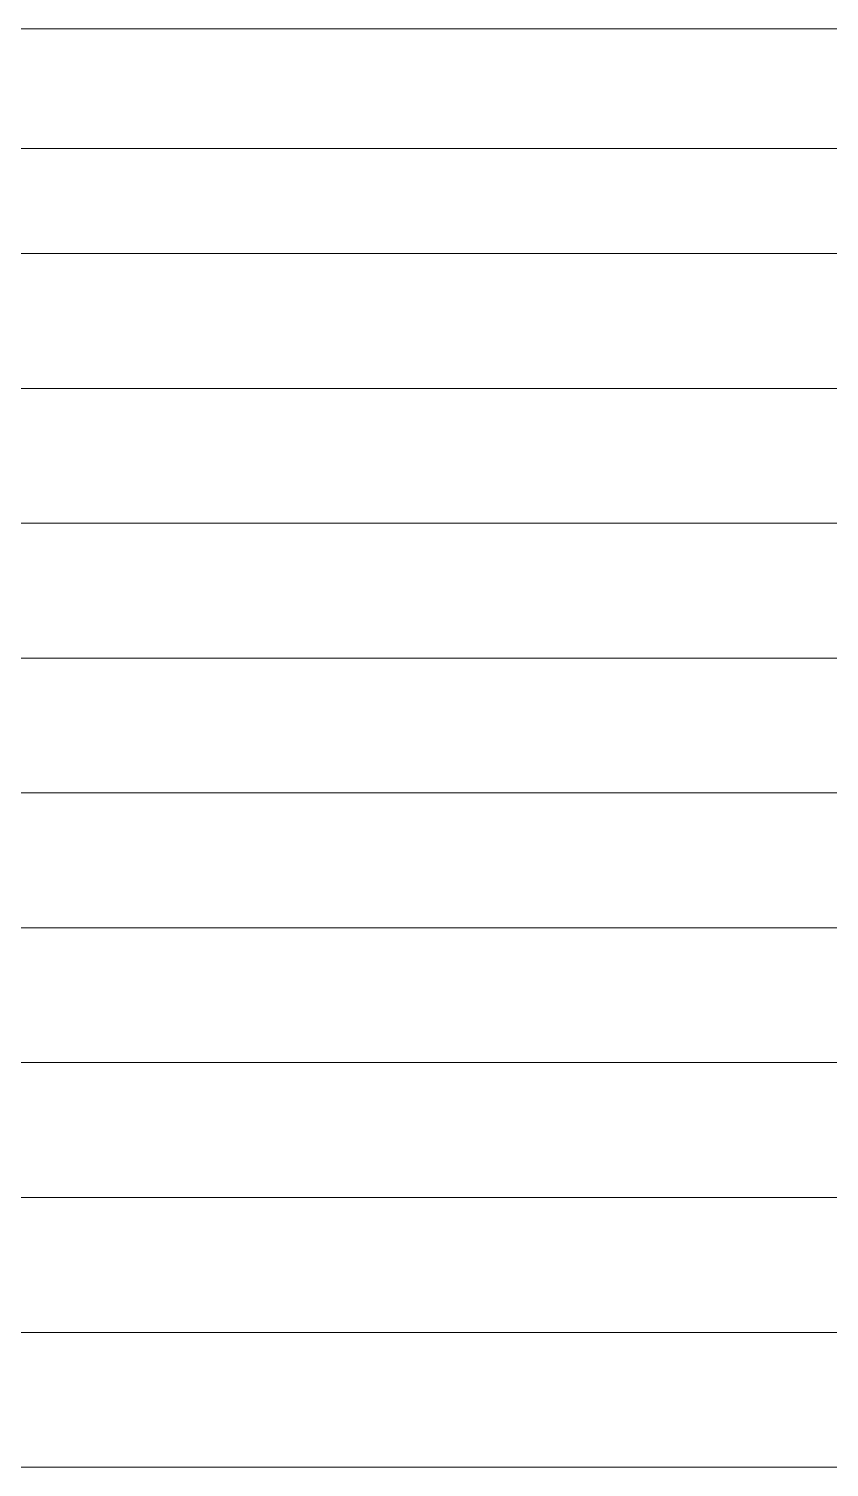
# Model space of a CAD drawing. Header units: metres. Extents: x -2 to 241, y -44 to 80.
# Drawn here: x 44.32 to 49.66, y 5.9 to 15.5 of the extents above; entities that cross this region are included whole.
import ezdxf

# ---------------------------------------------------------------- set-up
doc = ezdxf.new("R2010")
doc.units = ezdxf.units.M
doc.header["$LTSCALE"] = 0.1
doc.layers.add('LEGENDA', color=7, linetype='Continuous', lineweight=13)

msp = doc.modelspace()

# ---------------------------------------------------------------- linework, layer by layer
at = {"layer": 'LEGENDA'}
for p, q in [((34, 15.5), (50, 15.5)), ((34, 14.7), (50, 14.7)), ((34, 14), (50, 14)), ((34, 13.1), (50, 13.1)), ((34, 12.2), (50, 12.2)), ((34, 11.3), (50, 11.3)), ((34, 10.4), (50, 10.4)), ((34, 9.5), (50, 9.5)), ((34, 8.6), (50, 8.6)), ((34, 7.7), (50, 7.7)), ((34, 6.8), (50, 6.8)), ((34, 5.9), (50, 5.9))]:
    msp.add_line(p, q, dxfattribs=at)

doc.saveas('drawing.dxf')
